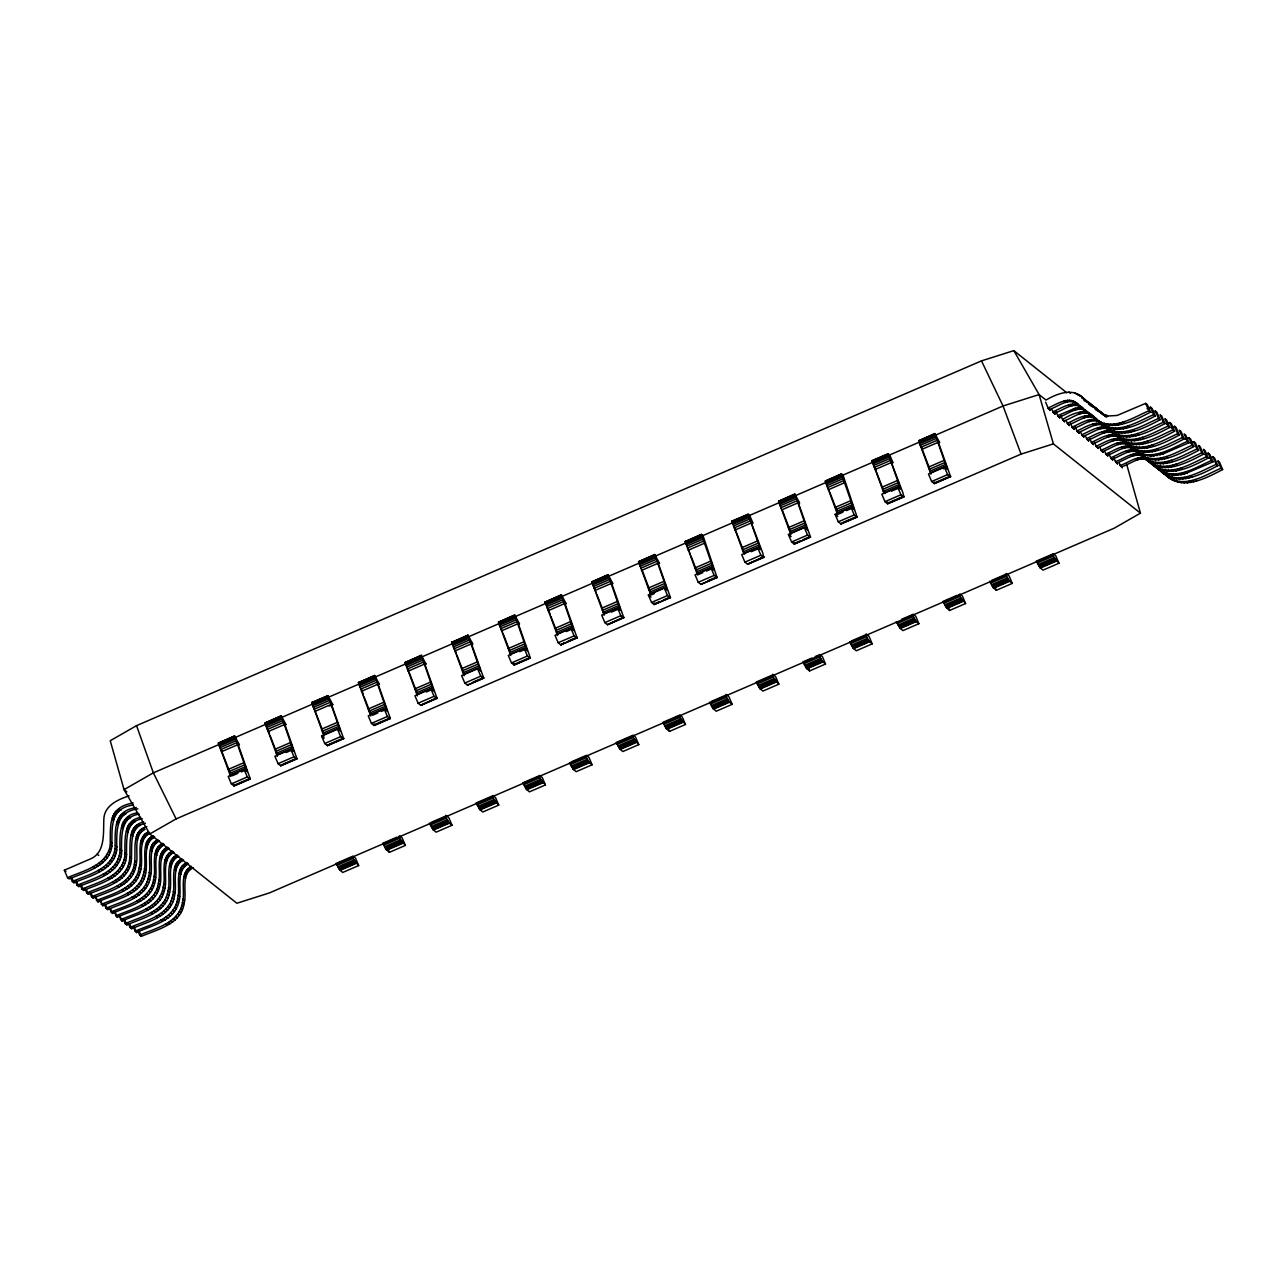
<?xml version="1.0" encoding="UTF-8"?>
<svg xmlns="http://www.w3.org/2000/svg" width="1287" height="1287" viewBox="0 0 1287 1287"><rect width="100%" height="100%" fill="white"/><g stroke="black" fill="none" stroke-linecap="round" stroke-linejoin="round"><path stroke-width="1.5" d="M361.84 689.8L363.449 695.205M595.27 589.028L595.27 589.848M875.385 468.098L875.98 470.785M129.086 795.897C118.147 799.324 104.215 805.678 103.861 819.079C103.121 832.351 105.807 852.637 90.219 859.024L64.35 870.189L67.519 877.654C83.156 870.832 107.336 865.54 110.296 844.964C110.344 823.374 108.462 807.303 133.172 802.959M67.519 877.654L69.144 878.957C84.797 872.136 108.961 866.843 111.937 846.267C112.066 827.203 109.829 808.381 133.092 805.002M70.431 876.994L72.329 881.482C87.966 874.661 112.146 869.368 115.106 848.793C115.251 829.729 112.999 810.907 136.261 807.544M72.329 881.482L73.954 882.785C89.607 875.964 113.771 870.672 116.747 850.096C116.876 831.032 114.64 812.21 137.902 808.831M75.241 880.823L77.14 885.311C92.777 878.49 116.956 873.197 119.916 852.621C120.093 837.901 117.471 815.331 137.612 812.853M77.14 885.311L78.764 886.598C94.418 879.793 118.581 874.5 121.557 853.924C121.734 839.204 119.112 816.634 139.253 814.156M80.051 884.652L81.95 889.14C97.587 882.319 121.766 877.026 124.726 856.45C125.643 842.728 121.638 820.35 140.701 817.438M81.95 889.14L83.575 890.427C99.228 883.622 123.391 878.329 126.367 857.753C127.268 844.031 123.279 821.653 142.342 818.725M84.862 888.48L86.76 892.969C102.397 886.148 126.576 880.855 129.537 860.279C131.177 847.489 125.917 825.514 143.774 822.007M86.76 892.969L88.401 894.256C104.038 887.451 128.201 882.158 131.177 861.582C132.802 848.793 127.558 826.817 145.415 823.31M89.672 892.309L91.57 896.782C107.207 889.977 131.387 884.684 134.347 864.108C136.679 852.123 130.357 830.839 146.863 826.576M91.57 896.782L93.211 898.085C108.848 891.28 133.011 885.987 135.988 865.411C139.221 854.23 131.966 835.971 145.045 829.375L143.404 828.072M96.38 900.61C112.017 893.805 136.197 888.513 139.157 867.937C142.39 856.756 135.151 838.497 148.214 831.901L149.855 833.204C135.972 840.717 144.594 859.893 140.09 872.329C135.183 891.054 112.757 894.787 98.021 901.914L94.482 896.138M101.19 904.439C116.827 897.634 141.007 892.341 143.967 871.766C147.201 860.585 139.961 842.325 153.024 835.73L154.665 837.033C140.782 844.545 149.405 863.722 144.9 876.157C139.993 894.883 117.567 898.616 102.831 905.742L99.292 899.967M104.102 903.796L106.001 908.268C121.638 901.463 145.817 896.17 148.777 875.594C152.011 864.414 144.771 846.154 157.834 839.558M106.001 908.268L107.641 909.571C123.279 902.766 147.442 897.473 150.418 876.897C153.652 865.717 146.396 847.457 159.475 840.861M110.811 912.097C126.448 905.292 150.627 899.999 153.587 879.423C156.821 868.242 149.582 849.983 162.645 843.387L164.286 844.69C150.402 852.203 159.025 871.379 154.52 883.815C149.614 902.541 127.188 906.273 112.452 913.4L108.912 907.625M115.621 915.926C131.258 909.121 155.437 903.828 158.398 883.252C161.631 872.071 154.392 853.812 167.455 847.216L169.096 848.519C155.212 856.032 163.835 875.208 159.331 887.644C154.424 906.37 131.998 910.102 117.262 917.229L113.723 911.453M120.431 919.755C136.084 912.95 160.248 907.657 163.208 887.081C166.441 875.9 159.202 857.641 172.265 851.045L173.906 852.348C160.022 859.861 168.645 879.037 164.141 891.457C159.234 910.199 136.808 913.931 122.072 921.058L118.533 915.282M123.343 919.111L125.241 923.583C140.894 916.778 165.058 911.486 168.018 890.91C171.251 879.729 164.012 861.47 177.075 854.874M125.241 923.583L126.882 924.886C142.519 918.081 166.683 912.789 169.659 892.213C172.892 881.032 165.653 862.773 178.716 856.177M128.153 922.94L130.051 927.412C145.704 920.607 169.868 915.314 172.828 894.738C176.062 883.558 168.822 865.298 181.885 858.702M130.051 927.412L131.692 928.715C147.329 921.91 171.493 916.617 174.469 896.042C177.703 884.861 170.463 866.601 183.526 860.006M134.862 931.241C150.515 924.436 174.678 919.143 177.638 898.567C180.872 887.386 173.632 869.127 186.695 862.531L188.336 863.834C174.453 871.347 183.076 890.524 178.571 902.943C173.665 921.685 151.239 925.401 136.502 932.544L132.963 926.769M137.773 930.598L139.672 935.07C155.325 928.265 179.488 922.972 182.448 902.396C185.682 891.215 178.443 872.956 191.506 866.36M139.672 935.07L141.313 936.373C156.95 929.568 181.113 924.275 184.089 903.699C187.323 892.518 180.083 874.259 193.147 867.663M230.663 776.479L218.388 743.114L234.556 735.923L239.414 744.883L237.725 743.387L250.273 778.892L234.009 785.939L231.37 783.847L228.201 776.383L244.144 769.497L246.975 771.637L234.556 735.923M277.349 756.322L265.074 722.956L281.242 715.781L286.1 724.726L284.411 723.23L296.959 758.735L280.695 765.781L278.056 763.69L274.887 756.225L290.83 749.34L293.661 751.479L281.242 715.781M324.034 736.164L311.792 702.477L327.928 695.623L332.786 704.568L329.247 706.096M327.654 744.9L327.622 745.704L324.742 743.532L321.573 736.067L337.516 729.182L340.395 730.984L327.928 695.623M370.72 716.022L358.446 682.641L374.614 675.466L379.472 684.411L377.654 682.914L390.331 718.419L374.067 725.482L371.428 723.374L368.259 715.91L384.202 709.024L387.033 711.164L374.614 675.466M417.422 695.865L405.132 662.483L421.299 655.308L426.158 664.253L424.34 662.757L437.017 698.262L420.752 705.324L418.114 703.217L414.945 695.752L430.904 688.867L433.719 691.006L421.299 655.308M464.108 675.707L451.817 642.326L467.985 635.151L472.844 644.095L471.026 642.599L483.703 678.104L467.438 685.167L464.8 683.059L461.631 675.611L477.59 668.725L480.405 670.849L467.985 635.151M510.794 655.55L498.503 622.168L514.671 614.993L519.53 623.938L517.841 622.458L530.389 657.947L514.124 665.009L511.486 662.902L508.317 655.453L524.276 648.568L527.091 650.691L514.671 614.993M557.48 635.392L545.189 602.026L561.357 594.835L566.216 603.78L564.526 602.3L577.075 637.805L560.81 644.851L558.172 642.744L555.003 635.295L570.961 628.41L573.777 630.533L561.357 594.835M604.166 615.234L591.875 581.869L608.043 574.678L612.902 583.638L611.212 582.142L623.761 617.647L607.496 624.694L604.858 622.602L601.689 615.138L617.647 608.252L620.463 610.392L608.043 574.678M654.391 593.548L650.852 595.077L638.561 561.711L654.729 554.536L659.587 563.481L657.77 561.985L670.447 597.49L654.182 604.536L651.544 602.445L648.375 594.98L664.333 588.095L667.165 590.234L654.729 554.536M702.847 572.635L697.538 574.935L685.247 541.554L701.415 534.378L703.024 535.649L717.052 577.573L700.868 584.378L698.23 582.287L695.06 574.822L711.019 567.937L713.851 570.077L701.415 534.378M759.732 546.541L743.789 553.426L731.965 521.074L748.101 514.221L749.71 515.492L752.959 523.165L751.141 521.669L751.865 524.372L762.789 553.072L763.738 557.416L747.554 564.237L744.916 562.129L741.746 554.665L757.705 547.779L760.569 549.597L748.101 514.221M790.91 534.62L778.619 501.238L794.787 494.063L799.645 503.008L797.827 501.512L810.52 537.017L794.24 544.079L791.602 541.972L788.432 534.507L804.391 527.638L807.222 529.761L794.787 494.063M842.905 512.162L837.596 514.462L825.305 481.081L841.473 473.906L843.082 475.176L857.11 517.117L840.926 523.922L838.287 521.814L835.118 514.366L851.077 507.48L853.908 509.604L841.473 473.906M899.79 486.084L883.847 492.969L872.023 460.601L888.159 453.748L889.767 455.035L893.017 462.693L891.199 461.213L891.923 463.899L902.863 492.615L903.796 496.959L887.612 503.764L884.973 501.657L881.804 494.208L897.763 487.323L900.627 489.124L888.159 453.748M930.968 474.147L918.677 440.781L934.845 433.59L939.703 442.535L937.885 441.055L950.578 476.56L934.298 483.606L931.659 481.499L928.49 474.05L944.449 467.165L947.28 469.305L934.845 433.59M234.089 784.33L234.009 785.939M280.968 765.041L280.695 765.781M327.381 745.623L343.645 738.577L330.968 703.072L332.786 704.568M374.147 723.857L374.067 725.482M436.969 697.699L420.752 705.324M467.712 684.427L467.438 685.167M514.205 663.384L514.124 665.009M564.623 642.583L560.81 644.851M623.712 617.068L607.496 624.694M654.263 602.927L654.182 604.536M701.142 583.654L700.868 584.378M763.77 556.611L747.554 564.237M794.32 542.454L794.24 544.079M841.199 523.182L840.926 523.922M887.692 502.139L887.612 503.764M934.378 481.998L934.298 483.606M1066.666 392.696L1013.818 350.627L981.482 360.875L136.535 725.659L110.232 740.717L124.051 789.623L149.807 833.96L236.872 903.249L269.208 893.001L1114.156 528.217L1140.443 513.159L1126.64 464.253M149.807 833.96L176.11 818.902L1021.058 454.118L1053.393 443.87L1140.443 513.159M218.388 743.114L234.331 736.228M265.074 722.956L281.016 716.071M311.76 702.799L327.702 695.913M358.446 682.641L374.388 675.755M405.132 662.483L421.074 655.598M451.817 642.326L467.76 635.44M498.503 622.168L514.446 615.299M545.189 602.026L561.132 595.141M591.875 581.869L607.818 574.983M638.561 561.711L654.504 554.826M685.247 541.554L701.19 534.668M731.933 521.396L747.876 514.51M778.619 501.238L794.562 494.353M825.305 481.081L841.248 474.195M871.991 460.923L887.933 454.054M918.677 440.781L934.619 433.896M218.517 743.789L234.459 736.904M265.202 723.632L281.145 716.746M311.888 703.474L327.831 696.589M358.574 683.317L374.517 676.447M405.26 663.175L421.203 656.29M451.946 643.017L467.889 636.132M498.632 622.86L514.575 615.974M545.318 602.702L561.261 595.817M592.004 582.544L607.947 575.659M638.69 562.387L654.633 555.501M685.376 542.229L701.318 535.344M732.062 522.072L748.004 515.202M778.748 501.93L794.69 495.045M825.434 481.772L841.376 474.887M872.119 461.615L888.062 454.729M918.805 441.457L934.748 434.572M236.068 737.129L264.993 724.645M282.754 716.972L313.497 703.699L311.792 702.477M329.44 696.814L360.183 683.542L358.478 682.319M376.126 676.656L406.869 663.384M422.812 656.515L451.737 644.015M469.498 636.357L500.241 623.085L498.536 621.846M516.184 616.2L546.927 602.927L545.221 601.689M562.869 596.042L591.795 583.542M609.555 575.884L638.481 563.4M656.241 555.727L686.985 542.454L685.279 541.232M702.927 535.569L733.67 522.297L731.965 521.074M749.613 515.411L778.538 502.927M796.299 495.27L827.042 481.998M842.985 475.112L873.728 461.84L872.023 460.601M889.671 454.954L920.414 441.682M936.357 434.797L1003.04 406L1039.092 394.578L1045.977 400.064C1056.868 393.693 1072.972 387.242 1083.397 398.198L1081.756 396.895L1105.806 416.039M218.79 744.819L234.733 737.934M265.476 724.661L281.419 717.776M312.162 704.504L328.105 697.618M358.848 684.346L374.79 677.461M405.534 664.189L421.476 657.303M452.22 644.031L468.162 637.145M498.906 623.873L514.848 616.988M545.591 603.716L561.534 596.846M592.277 583.574L608.22 576.689M638.963 563.416L654.906 556.531M685.649 543.259L701.592 536.373M732.335 523.101L748.278 516.216M779.021 502.944L794.964 496.058M825.707 482.786L841.65 475.9M872.393 462.628L888.336 455.743M919.079 442.471L935.022 435.601M219.208 746.154L235.167 739.269M265.894 725.997L281.853 719.111M312.58 705.839L328.539 698.954M359.266 685.681L375.225 678.812M405.952 665.54L421.911 658.654M452.638 645.382L468.597 638.497M499.324 625.225L515.283 618.339M546.01 605.067L561.969 598.182M592.696 584.909L608.654 578.024M639.382 564.752L655.34 557.866M686.084 544.594L702.026 537.709M732.77 524.436L748.712 517.567M779.455 504.295L795.398 497.409M826.141 484.137L842.084 477.252M872.827 463.98L888.77 457.094M919.513 443.822L935.456 436.937M219.787 747.795L235.73 740.91M266.473 727.638L282.416 720.752M313.159 707.48L329.102 700.595M359.845 687.322L375.788 680.437M406.531 667.165L422.474 660.279M453.217 647.023L469.16 640.138M499.903 626.866L515.846 619.98M546.589 606.708L562.532 599.822M593.275 586.55L609.218 579.665M639.961 566.393L655.903 559.507M686.647 546.235L702.589 539.35M733.333 526.077L749.275 519.192M780.019 505.92L795.961 499.05M826.704 485.778L842.647 478.893M873.39 465.621L889.333 458.735M920.076 445.463L936.019 438.577M220.479 749.694L236.422 742.808M267.165 729.536L283.108 722.65M313.851 709.378L329.794 702.493M360.537 689.221L376.48 682.351M407.223 669.079L423.166 662.194M453.909 648.921L469.852 642.036M500.595 628.764L516.537 621.878M547.281 608.606L563.223 601.721M593.967 588.449L609.909 581.563M640.653 568.291L656.595 561.405M687.338 548.133L703.281 541.248M734.024 527.976L749.967 521.106M780.71 507.834L796.653 500.949M827.396 487.676L843.339 480.791M874.082 467.519L890.025 460.633M920.768 447.361L936.711 440.476M221.3 751.817L237.242 744.932M267.986 731.659L283.928 724.79M314.671 711.518L330.614 704.632M361.357 691.36L377.3 684.475M408.043 671.203L423.986 664.317M454.729 651.045L470.672 644.16M501.415 630.887L517.358 624.002M548.101 610.73L564.044 603.844M594.787 590.572L610.73 583.687M641.473 570.431L657.416 563.545M688.159 550.273L704.102 543.387M734.845 530.115L750.788 523.23M781.531 509.958L797.473 503.072M828.217 489.8L844.159 482.915M874.903 469.642L890.845 462.757M921.589 449.485L937.531 442.599M1048.229 407.915L1050.16 410.247L1048.229 407.915C1056.933 404.247 1069.497 395.109 1078.104 404.391L1074.902 401.962M1049.87 409.218C1058.139 406.805 1067.55 397.892 1076.543 403.265M1053.039 411.743L1054.97 414.06L1053.039 411.743C1061.743 408.076 1074.307 398.938 1082.914 408.22L1079.713 405.791M228.169 769.465L244.112 762.596M274.855 749.324L290.798 742.438M321.541 729.166L337.484 722.28M368.227 709.008L384.169 702.123M414.913 688.851L430.855 681.965M461.599 668.693L477.541 661.808M508.285 648.535L524.227 641.65M554.97 628.378L570.913 621.492M601.656 608.22L617.599 601.351M648.342 588.079L664.285 581.193M695.028 567.921L710.971 561.035M741.714 547.763L757.657 540.878M788.4 527.606L804.343 520.72M835.086 507.448L851.029 500.563M881.772 487.29L897.715 480.405M928.458 467.133L944.401 460.247M1054.68 413.047C1062.949 410.633 1072.361 401.705 1081.353 407.094L1104.632 426.512M228.973 771.605L244.916 764.719M275.659 751.447L291.602 744.562M322.345 731.289L338.288 724.404M369.031 711.132L384.974 704.246M415.717 690.974L431.66 684.089M462.403 670.817L478.362 663.931M509.089 650.659L525.048 643.79M555.775 630.517L571.734 623.632M602.461 610.36L618.42 603.474M649.147 590.202L665.106 583.317M695.833 570.044L711.791 563.159M742.519 549.887L758.477 543.001M789.204 529.729L805.163 522.844M835.89 509.572L851.849 502.686M882.576 489.43L898.535 482.545M929.262 469.272L945.221 462.387M1057.85 415.572L1059.78 417.889L1057.85 415.572L1075.224 408.236L1080.967 408.172L1087.724 412.049L1109.442 430.341M229.681 773.503L245.624 766.618M276.367 753.345L292.31 746.46M323.053 733.188L338.996 726.302M369.739 713.03L385.682 706.145M416.425 692.873L432.368 686.003M463.111 672.731L479.054 665.846M509.797 652.573L525.74 645.688M556.483 632.416L572.425 625.53M603.169 612.258L619.111 605.373M649.855 592.1L665.797 585.215M696.54 571.943L712.483 565.057M743.226 551.785L759.169 544.9M789.912 531.628L805.855 524.758M836.598 511.486L852.541 504.601M883.284 491.328L899.227 484.443M929.97 471.171L945.913 464.285M1059.491 416.875C1067.76 414.462 1077.171 405.534 1086.164 410.923M230.244 775.144L246.187 768.259M276.93 754.986L292.873 748.101M323.616 734.829L339.559 727.943M370.302 714.671L386.245 707.786M416.988 694.513L432.931 687.628M463.674 674.356L479.617 667.47M510.36 654.214L526.303 647.329M557.046 634.057L572.988 627.171M603.732 613.899L619.674 607.014M650.418 593.741L666.36 586.856M697.104 573.584L713.046 566.698M790.475 533.268L806.418 526.383M837.161 513.111L853.104 506.241M930.533 472.812L946.476 465.926M232.448 775.723L237.757 773.423M241.296 771.894L246.621 769.594M286.213 752.509L293.307 749.436M372.506 715.25L377.815 712.95M381.354 711.421L386.679 709.137M426.27 692.036L433.365 688.979M519.642 651.721L526.737 648.664M566.328 631.563L573.423 628.506M611.245 612.178L620.109 608.349M706.386 571.106L713.481 568.05M751.302 551.705L760.167 547.892M846.444 510.633L853.538 507.577M891.36 491.248L900.224 487.419M943.371 468.79L946.91 467.261M1062.66 419.401L1064.59 421.718L1062.66 419.401C1072.312 413.529 1086.871 406.708 1095.35 418.291M1064.301 420.704C1072.57 418.291 1081.981 409.363 1090.974 414.752L1089.333 413.449M231.37 783.847L247.313 776.962L250.193 779.134M278.056 763.69L293.999 756.804L296.879 758.976M324.742 743.532L340.685 736.647L343.565 738.818M371.428 723.374L387.371 716.489L390.251 718.661M418.114 703.217L434.057 696.331L436.937 698.519M464.8 683.059L480.743 676.174L483.622 678.362M511.486 662.902L527.429 656.016L530.308 658.204M558.172 642.744L574.115 635.875L576.994 638.046M604.858 622.602L620.801 615.717L623.68 617.889M651.544 602.445L667.486 595.559L670.366 597.731M698.23 582.287L714.172 575.402L717.052 577.573M744.916 562.129L760.858 555.244L763.738 557.416M791.602 541.972L807.544 535.086L810.424 537.274M838.287 521.814L854.23 514.929L857.11 517.117M884.973 501.657L900.916 494.771L903.796 496.959M931.659 481.499L947.602 474.63L950.482 476.801M1067.47 423.23L1069.4 425.547L1067.47 423.23C1076.173 419.562 1088.738 410.408 1097.344 419.707M234.282 785.199L250.225 778.313M282.738 764.285L295.141 758.928M329.424 744.127L343.597 738.014M374.34 724.742L390.283 717.856M473.037 682.126L483.655 677.541M514.398 664.269L528.571 658.156M568.178 641.055L577.026 637.226M654.456 603.812L659.781 601.512M663.32 599.983L668.629 597.683M708.236 580.582L715.315 577.525M794.513 543.339L799.838 541.039M803.378 539.51L808.686 537.226M842.969 522.409L855.372 517.068M887.885 503.024L903.828 496.138M934.571 482.866L950.514 475.981M1069.111 424.533C1077.38 422.12 1086.791 413.191 1095.784 418.581L1094.143 417.278M234.331 785.778L250.273 778.892M281.016 765.62L296.959 758.735M327.702 745.463L343.645 738.577M374.388 725.305L390.331 718.419M421.074 705.147L437.017 698.262M467.76 684.99L483.703 678.104M514.446 664.832L530.389 657.947M561.132 644.674L577.075 637.805M607.818 624.533L623.761 617.647M654.504 604.375L670.447 597.49M701.19 584.218L717.132 577.332M747.876 564.06L763.818 557.174M794.562 543.902L810.52 537.017M841.248 523.745L857.206 516.859M887.933 503.587L903.892 496.702M934.619 483.445L950.578 476.56M1072.28 427.059L1074.211 429.375L1072.28 427.059C1080.983 423.391 1093.548 414.237 1102.155 423.536L1100.514 422.233M1073.921 428.362C1082.19 425.949 1091.601 417.02 1100.594 422.409M1077.09 430.888L1079.021 433.204L1077.09 430.888C1085.794 427.22 1098.358 418.066 1106.965 427.364M1078.731 432.191C1087 429.778 1096.411 420.849 1105.404 426.238M1076.463 403.088L1095.012 418.854L1093.387 417.551C1109.748 433.992 1134.169 420.64 1150.498 412.113L1147.328 404.649L1145.687 403.346L1117.164 415.46L1108.783 415.958L1103.409 414.366M1081.9 434.716L1083.831 437.033L1081.9 434.716C1090.604 431.048 1103.168 421.895 1111.775 431.193M1083.541 436.02C1091.81 433.606 1101.222 424.678 1110.214 430.067M1147.055 408.671L1150.498 407.175L1152.138 408.478L1155.308 415.942C1138.979 424.469 1114.558 437.821 1098.197 421.38L1099.822 422.683M1097.521 420.769L1095.897 419.465C1112.805 431.531 1133.236 417.438 1148.857 410.81L1150.498 412.113M1086.711 438.545L1088.641 440.862L1086.711 438.545C1095.414 434.877 1107.978 425.724 1116.585 435.022M1088.352 439.832C1096.621 437.435 1106.032 428.507 1115.025 433.896L1113.384 432.593M1151.865 412.483L1155.308 411.003L1156.949 412.307L1160.118 419.755C1143.789 428.298 1119.368 441.65 1103.007 425.209M1102.332 424.597L1100.707 423.294C1117.615 435.36 1138.046 421.267 1153.667 414.639L1155.308 415.942M1091.521 442.374C1100.176 438.561 1112.837 429.665 1121.395 438.851C1112.628 431.402 1101.543 440.83 1093.162 443.661L1091.521 442.374L1093.451 444.691L1093.162 443.661M1107.142 428.426L1105.517 427.123C1122.425 439.189 1142.856 425.096 1158.477 418.468L1160.118 419.755M1096.331 446.203C1104.986 442.39 1117.647 433.494 1126.205 442.68C1117.438 435.231 1106.353 444.658 1097.972 447.49L1096.331 446.203L1098.261 448.519L1097.972 447.49M1111.952 432.255L1110.327 430.952C1127.235 443.018 1147.666 428.925 1163.287 422.297L1164.928 423.584C1148.599 432.126 1124.178 445.479 1107.817 429.038M1101.141 450.016L1103.072 452.348L1101.141 450.016C1109.41 447.619 1118.837 438.69 1127.814 444.079M1102.782 451.319C1111.051 448.922 1120.462 439.993 1129.455 445.382M1166.295 423.97L1169.738 422.49L1171.379 423.793L1174.548 431.242C1158.252 439.864 1133.783 453.072 1117.438 436.695L1121.572 439.913M1116.762 436.084L1115.137 434.781C1132.045 446.846 1152.476 432.754 1168.097 426.126L1169.738 427.413C1153.409 435.955 1128.989 449.308 1112.628 432.866L1114.252 434.169L1095.704 418.404M1105.951 453.844C1114.269 451.061 1125.658 441.409 1134.265 449.211C1125.272 443.822 1115.861 452.751 1107.592 455.148L1105.951 453.844L1107.882 456.177L1107.592 455.148M1171.106 427.799L1174.548 426.319L1176.189 427.622L1179.359 435.07C1163.03 443.613 1138.609 456.965 1122.248 440.524L1123.873 441.827L1110.971 430.888M1119.947 438.61C1136.855 450.675 1157.286 436.583 1172.907 429.938L1174.548 431.242M1110.761 457.673L1112.692 460.006L1110.761 457.673C1119.143 454.842 1130.227 445.415 1138.995 452.863M1112.402 458.976C1120.671 456.579 1130.083 447.651 1139.075 453.04M1126.382 443.725L1124.758 442.438C1141.666 454.504 1162.097 440.411 1177.718 433.767L1179.359 435.07M1115.572 461.502L1117.502 463.835L1115.572 461.502C1123.841 459.105 1133.268 450.177 1142.245 455.566M1117.213 462.805C1125.594 459.974 1136.678 450.547 1145.446 457.995L1143.805 456.692M1129.568 446.267C1146.476 458.333 1166.907 444.24 1182.528 437.596L1184.169 438.899C1167.872 447.506 1143.403 460.73 1127.058 444.353L1131.193 447.554M1120.382 465.331L1122.312 467.664L1120.382 465.331C1128.651 462.934 1138.078 454.005 1147.055 459.395M1122.023 466.634C1130.292 464.237 1139.703 455.308 1148.696 460.698M1185.536 439.285L1188.979 437.805L1190.62 439.108L1193.789 446.557C1177.492 455.164 1153.023 468.388 1136.678 452.01L1140.813 455.212M1136.003 451.383L1134.378 450.096C1151.286 462.162 1171.717 448.069 1187.338 441.425L1188.979 442.728L1163.11 453.909L1150.787 456.225L1138.705 453.008L1118.596 437.13M1190.346 443.114L1193.789 441.634L1195.43 442.937L1198.599 450.386C1182.27 458.928 1157.85 472.281 1141.489 455.839L1143.113 457.142L1130.211 446.203M1139.188 453.909C1156.096 465.991 1176.527 451.898 1192.148 445.254L1193.789 446.557M1145.623 459.041L1143.998 457.738C1160.906 469.819 1181.337 455.727 1196.958 449.083L1198.599 450.386M1150.433 462.87L1148.808 461.566C1165.716 473.648 1186.147 459.556 1201.768 452.911L1203.409 454.214C1187.081 462.757 1162.66 476.093 1146.299 459.668L1147.924 460.971L1130.79 446.412M1204.777 454.601L1208.236 453.121L1209.86 454.424L1213.03 461.872L1184.201 474.131L1174.838 475.353L1168.612 474.436L1160.054 470.527L1137.016 451.447M1155.243 466.698L1153.619 465.395C1170.526 477.477 1190.958 463.384 1206.579 456.74L1208.22 458.043C1191.891 466.586 1167.47 479.922 1151.109 463.497L1152.734 464.8M1209.587 458.429L1213.046 456.949L1214.671 458.236L1217.84 465.701C1201.511 474.243 1177.09 487.58 1160.729 471.155L1162.354 472.458L1143.451 456.579M1160.054 470.527L1158.429 469.224C1175.337 481.306 1195.768 467.213 1211.389 460.569L1213.03 461.872M1164.864 474.356L1163.239 473.053C1180.147 485.135 1200.578 471.042 1216.199 464.398L1217.84 465.701M1169.674 478.185L1168.049 476.882C1184.957 488.963 1205.388 474.871 1221.009 468.227L1222.65 469.53C1206.321 478.072 1181.9 491.409 1165.539 474.983L1167.164 476.287L1150.031 461.727M396.911 837.177L382.738 843.291L386.422 849.822L389.414 852.316L405.357 845.43L402.188 837.966L399.565 835.874M431.193 822.377L445.366 816.248L449.05 822.779L452.043 825.273L436.1 832.158L433.108 829.665L429.424 823.133M571.251 761.904L585.424 755.791L589.108 762.306L592.1 764.8L576.158 771.685L573.165 769.192L569.481 762.676M711.309 701.447L725.482 695.318L729.166 701.849L732.158 704.343L716.215 711.212L713.223 708.719L709.539 702.203M811.775 658.075L802.911 661.888L806.595 668.42L809.587 670.913L825.53 664.028L822.361 656.563L819.739 654.472M815.314 656.531L818.854 655.003L822.538 661.534L825.53 664.028M851.367 640.974L865.54 634.861L869.224 641.376L872.216 643.87L856.273 650.755L853.281 648.262L849.597 641.73M901.608 619.288L912.226 614.703L915.91 621.219L918.902 623.712L902.959 630.598L899.967 628.104L896.283 621.589M957.142 595.302L942.969 601.431L946.653 607.947L949.645 610.44L965.588 603.555L962.419 596.09L959.796 593.999M991.424 580.501L1005.597 574.388L1009.281 580.904L1012.274 583.397L996.331 590.283L993.339 587.789L989.655 581.274M337.001 865.314L352.944 858.429L358.671 865.572L342.728 872.457L339.736 869.964L336.052 863.448L351.995 856.563L352.944 858.429M383.687 845.157L399.63 838.271L405.357 845.43M430.373 824.999L446.316 818.114M477.059 804.842L493.001 797.956L498.729 805.115L482.786 812L479.794 809.507L476.11 802.975L492.052 796.106L493.001 797.956M523.745 784.684L539.703 777.798L545.415 784.957L529.472 791.843L526.48 789.349L522.795 782.834L538.738 775.948L539.703 777.798M570.431 764.526L586.389 757.641M617.116 744.369L633.075 737.499L638.786 744.642L622.844 751.528L619.851 749.034L616.167 742.519L632.11 735.633L633.075 737.499M663.802 724.227L679.761 717.342L685.472 724.484L669.53 731.37L666.537 728.876L662.853 722.361L678.796 715.475L679.761 717.342M710.488 704.069L726.447 697.184M757.174 683.912L773.133 677.026L778.844 684.185L762.901 691.071L759.909 688.577L756.225 682.046L772.168 675.16L773.133 677.026M803.86 663.754L819.819 656.869M850.546 643.597L866.505 636.711M897.232 623.439L913.191 616.553M943.918 603.281L959.877 596.396L965.588 603.555M990.604 583.124L1006.563 576.254M1037.306 562.982L1053.249 556.097L1058.96 563.239L1043.017 570.125L1040.025 567.631L1036.341 561.116L1052.283 554.23L1053.249 556.097M337.854 866.907L353.796 860.022M384.54 846.749L400.498 839.864M431.225 826.592L447.184 819.706M477.911 806.45L493.87 799.565M524.597 786.293L540.556 779.407M571.283 766.135L587.242 759.25M617.969 745.977L633.928 739.092M664.655 725.82L680.614 718.934M711.341 705.662L727.3 698.777M758.027 685.504L773.986 678.619M804.713 665.347L820.672 658.477M851.399 645.205L867.358 638.32M898.085 625.048L914.043 618.162M944.787 604.89L960.729 598.005M991.473 584.732L1007.415 577.847M1038.159 564.575L1054.101 557.689M338.61 868.226L354.552 861.341M385.296 848.069L401.238 841.183M431.982 827.911L447.924 821.042M478.667 807.769L494.61 800.884M525.353 787.612L541.296 780.726M572.039 767.454L587.982 760.569M618.725 747.297L634.668 740.411M665.411 727.139L681.354 720.253M712.097 706.981L728.04 700.096M758.783 686.824L774.726 679.938M805.469 666.682L821.412 659.797M852.155 646.524L868.098 639.639M898.841 626.367L914.784 619.481M945.527 606.209L961.469 599.324M992.213 586.052L1008.155 579.166M1038.899 565.894L1054.841 559.008M339.221 869.256L355.18 862.37M385.907 849.098L401.866 842.213M432.593 828.941L448.552 822.055M479.295 808.783L495.238 801.898M525.981 788.625L541.924 781.756M572.667 768.484L588.609 761.598M619.353 748.326L635.295 741.441M666.039 728.169L681.981 721.283M712.725 708.011L728.667 701.125M759.41 687.853L775.353 680.968M806.096 667.696L822.039 660.81M852.782 647.538L868.725 640.653M899.468 627.38L915.411 620.511M946.154 607.239L962.097 600.353M992.84 587.081L1008.783 580.196M1039.526 566.923L1055.469 560.038M339.736 869.964L355.679 863.094M386.422 849.822L402.364 842.937M433.108 829.665L449.05 822.779M479.794 809.507L495.736 802.621M526.48 789.349L542.422 782.464M573.165 769.192L589.108 762.306M619.851 749.034L635.794 742.149M666.537 728.876L682.48 721.991M713.223 708.719L729.166 701.849M759.909 688.577L775.852 681.692M806.595 668.42L822.538 661.534M853.281 648.262L869.224 641.376M899.967 628.104L915.91 621.219M946.653 607.947L962.596 601.061M993.339 587.789L1009.281 580.904M1040.025 567.631L1055.967 560.746M340.09 870.366L356.032 863.48M386.776 850.208L402.718 843.323M433.462 830.051L449.404 823.181M480.148 809.909L496.106 803.024M526.833 789.751L542.792 782.866M573.519 769.594L589.478 762.708M620.205 749.436L636.164 742.551M666.891 729.279L682.85 722.393M713.577 709.121L729.536 702.235M760.263 688.963L776.222 682.078M806.949 668.806L822.908 661.936M853.635 648.664L869.594 641.779M900.321 628.506L916.28 621.621M947.007 608.349L962.966 601.463M993.693 588.191L1009.651 581.306M1040.395 568.034L1056.337 561.148M922.071 447.94L922.071 448.761M735.327 528.555L735.569 530.196M408.526 669.642L408.526 670.479M221.782 750.273L222.024 751.914M591.907 581.531L593.613 582.77M451.85 642.004L453.555 643.243M218.42 742.776L220.125 744.015L153.362 772.843L124.051 789.623L126.802 791.811M1079.503 395.222L1081.144 396.525L1074.404 392.905M1084.024 400.563L1089.124 402.879L1106.064 416.811M1088.834 404.391L1093.934 406.708L1106.289 416.908M1090.475 405.678L1095.575 408.011L1093.934 406.708M1095.285 409.507L1102.637 413.513L1096.283 409.202L1097.908 410.505M1084.314 399.05L1081.852 397.715L1103.715 415.283M1088.287 402.847L1090.765 404.182L1089.124 402.879M1122.988 421.975L1124.629 423.278M1127.798 425.804L1129.439 427.107M1132.608 429.633L1134.249 430.936M1137.418 433.462L1139.059 434.765M1142.229 437.29L1143.87 438.594M1147.039 441.119L1148.68 442.422M1151.849 444.948L1153.49 446.251M1156.659 448.777L1158.3 450.08M1161.469 452.606L1163.11 453.909M1166.279 456.435L1167.92 457.738M1171.09 460.263L1172.73 461.566M1175.9 464.092L1177.541 465.395M1180.71 467.921L1182.351 469.224M1185.52 471.75L1187.161 473.053M1190.33 475.579L1191.971 476.866M1195.14 479.407L1196.781 480.695M1120.028 423.069L1121.653 424.372M1124.838 426.898L1126.463 428.201M1129.648 430.727L1131.273 432.014M1134.458 434.556L1136.083 435.843M1139.268 438.384L1140.893 439.671M1144.079 442.197L1145.703 443.5M1148.889 446.026L1150.514 447.329M1153.699 449.855L1155.324 451.158M1158.509 453.684L1160.134 454.987M1163.319 457.512L1164.944 458.815M1168.129 461.341L1169.754 462.644M1172.94 465.17L1174.581 466.473M1177.75 468.999L1179.391 470.302M1182.56 472.828L1184.201 474.131M1187.37 476.657L1189.011 477.96M1192.18 480.485L1193.821 481.788M1116.955 423.825L1118.596 425.128M1121.765 427.654L1123.406 428.957M1126.575 431.483L1128.216 432.77M1131.386 435.312L1133.027 436.599M1136.196 439.14L1137.837 440.427M1141.006 442.953L1142.647 444.256M1145.816 446.782L1147.457 448.085M1150.626 450.611L1152.267 451.914M1155.436 454.44L1157.077 455.743M1160.247 458.269L1161.888 459.572M1165.057 462.097L1166.698 463.4M1169.867 465.926L1171.508 467.229M1174.677 469.755L1176.318 471.058M1179.487 473.584L1181.128 474.887M1184.297 477.413L1185.938 478.716M1189.108 481.241L1190.748 482.545M1106.032 415.347L1107.673 416.65M1096.186 408.381L1097.827 409.684M1098.744 410.537L1100.385 411.84M1077.042 393.886L1078.667 395.189M1091.473 405.373L1093.097 406.676M1113.818 424.227L1115.459 425.53M1118.628 428.056L1120.269 429.359M1123.438 431.885L1125.079 433.188M1128.249 435.714L1129.889 437.017M1133.059 439.543L1134.7 440.846M1137.869 443.372L1139.51 444.675M1142.679 447.2L1144.32 448.503M1147.489 451.029L1149.13 452.332M1152.299 454.858L1153.94 456.161M1157.11 458.687L1158.75 459.99M1161.92 462.516L1163.561 463.819M1166.73 466.344L1168.371 467.648M1171.54 470.173L1173.181 471.476M1176.35 474.002L1177.991 475.305M1181.16 477.831L1182.801 479.134M1185.97 481.66L1187.611 482.963M1110.665 424.292L1112.306 425.595M1115.475 428.121L1117.116 429.424M1120.285 431.949L1121.926 433.252M1125.095 435.778L1126.736 437.081M1129.906 439.607L1131.546 440.91M1134.716 443.436L1136.357 444.739M1139.526 447.265L1141.167 448.568M1144.336 451.093L1145.977 452.397M1149.146 454.922L1150.787 456.225M1153.956 458.751L1155.597 460.054M1158.767 462.58L1160.407 463.867M1163.577 466.409L1165.218 467.696M1168.387 470.238L1170.028 471.525M1173.197 474.066L1174.838 475.353M1178.007 477.879L1179.648 479.182M1182.817 481.708L1184.458 483.011M1068.853 392.068L1070.494 393.372M1107.528 424.002L1109.169 425.305M1112.338 427.831L1113.979 429.134M1117.148 431.66L1118.789 432.963M1121.958 435.489L1123.599 436.792M1126.768 439.317L1128.409 440.621M1131.579 443.146L1133.22 444.449M1136.389 446.975L1138.03 448.278M1141.199 450.804L1142.84 452.107M1146.009 454.633L1147.65 455.92M1150.819 458.462L1152.46 459.749M1155.629 462.29L1157.27 463.577M1160.44 466.103L1162.081 467.406M1165.25 469.932L1166.891 471.235M1170.06 473.761L1171.701 475.064M1174.87 477.59L1176.511 478.893M1179.68 481.418L1181.321 482.722M1104.439 423.359L1106.08 424.662M1109.249 427.187L1110.89 428.491M1114.059 431.016L1115.7 432.319M1118.87 434.845L1120.51 436.148M1123.68 438.674L1125.321 439.977M1128.49 442.503L1130.131 443.806M1133.3 446.332L1134.941 447.635M1138.11 450.16L1139.751 451.464M1142.92 453.989L1144.561 455.292M1147.731 457.818L1149.371 459.121M1152.541 461.647L1154.182 462.95M1157.351 465.476L1158.992 466.779M1162.161 469.305L1163.802 470.608M1166.971 473.133L1168.612 474.436M1171.781 476.962L1173.422 478.265M1176.591 480.791L1178.232 482.094M1101.447 422.377L1103.088 423.68M1106.257 426.206L1107.898 427.509M1111.067 430.035L1112.708 431.338M1115.877 433.864L1117.518 435.167M1120.687 437.693L1122.328 438.996M1125.498 441.521L1127.139 442.825M1130.308 445.35L1131.949 446.653M1135.118 449.179L1136.759 450.482M1139.928 453.008L1141.569 454.311M1144.738 456.837L1146.379 458.14M1149.548 460.666L1151.189 461.969M1154.359 464.494L1155.999 465.797M1159.169 468.323L1160.81 469.626M1163.979 472.152L1165.62 473.455M1168.789 475.981L1170.43 477.284M1173.599 479.81L1175.24 481.113M1084.523 409.62L1087.724 412.049M1137.435 451.737L1140.636 454.166M1098.583 421.074L1100.224 422.377M1103.393 424.903L1105.034 426.206M1108.204 428.732L1109.844 430.035M1113.014 432.561L1114.655 433.864M1117.824 436.39L1119.465 437.693M1122.634 440.218L1124.275 441.521M1127.444 444.047L1129.085 445.35M1132.254 447.876L1133.895 449.179M1137.064 451.705L1138.705 453.008M1141.875 455.534L1143.516 456.837M1146.685 459.362L1148.326 460.666M1151.495 463.191L1153.136 464.494M1156.305 467.02L1157.946 468.323M1161.115 470.849L1162.756 472.152M1165.925 474.678L1167.566 475.981M1170.736 478.507L1172.377 479.81M1073.197 401.094L1074.822 402.397M1078.007 404.922L1079.632 406.225M1082.817 408.751L1084.442 410.054M1087.628 412.58L1089.252 413.883M1092.438 416.409L1094.063 417.712M1102.058 424.067L1103.683 425.37M1106.868 427.895L1108.493 429.198M1111.678 431.724L1113.303 433.027M1116.489 435.553L1118.113 436.856M1121.299 439.382L1122.924 440.685M1126.109 443.211L1127.734 444.514M1130.919 447.039L1132.544 448.343M1135.729 450.868L1137.354 452.171M1140.539 454.697L1142.164 456M1145.35 458.526L1146.974 459.829M1131.868 448.182L1133.493 449.485M1155.919 467.326L1157.544 468.629M1071.347 400.514L1072.988 401.817M1076.157 404.343L1077.798 405.646M1080.967 408.172L1082.608 409.475M1085.778 412.001L1087.418 413.304M1090.588 415.83L1092.229 417.133M1095.398 419.659L1097.039 420.962M1100.208 423.487L1101.849 424.79M1105.018 427.316L1106.659 428.619M1109.828 431.145L1111.469 432.448M1114.639 434.974L1116.279 436.261M1119.449 438.803L1121.09 440.09M1124.259 442.631L1125.9 443.918M1129.069 446.444L1130.71 447.747M1133.879 450.273L1135.52 451.576M1138.689 454.102L1140.33 455.405M1143.499 457.931L1145.14 459.234M1069.449 400.225L1071.074 401.528M1074.259 404.054L1075.884 405.357M1079.069 407.882L1080.694 409.186M1083.879 411.711L1085.504 413.014M1088.689 415.54L1090.314 416.843M1093.5 419.369L1095.124 420.672M1098.31 423.198L1099.935 424.501M1103.12 427.027L1104.745 428.33M1107.93 430.855L1109.555 432.159M1112.74 434.684L1114.365 435.987M1117.55 438.513L1119.175 439.816M1122.361 442.342L1123.985 443.645M1127.171 446.171L1128.796 447.474M1131.981 450L1133.606 451.303M1136.791 453.828L1138.416 455.131M1141.601 457.657L1143.226 458.96M1067.518 400.241L1069.159 401.544M1072.328 404.07L1073.969 405.373M1077.139 407.899L1078.779 409.202M1081.949 411.727L1083.59 413.03M1086.759 415.556L1088.4 416.859M1091.569 419.385L1093.21 420.688M1096.379 423.214L1098.02 424.517M1101.189 427.043L1102.83 428.346M1106 430.872L1107.64 432.175M1110.81 434.7L1112.451 436.003M1115.62 438.529L1117.261 439.832M1120.43 442.358L1122.071 443.661M1125.24 446.187L1126.881 447.49M1130.05 450.016L1131.691 451.319M1134.861 453.844L1136.501 455.148M1139.671 457.673L1141.312 458.976M1065.604 400.579L1067.245 401.882M1070.414 404.408L1072.055 405.711M1075.224 408.236L1076.865 409.539M1080.034 412.065L1081.675 413.368M1084.844 415.894L1086.485 417.197M1089.655 419.723L1091.296 421.026M1094.465 423.552L1096.106 424.839M1099.275 427.381L1100.916 428.668M1104.085 431.209L1105.726 432.496M1108.911 435.022L1110.536 436.325M1113.722 438.851L1115.346 440.154M1118.532 442.68L1120.157 443.983M1123.342 446.509L1124.967 447.812M1128.152 450.337L1129.777 451.64M1132.962 454.166L1134.587 455.469M1137.772 457.995L1139.397 459.298M1063.77 401.206L1065.411 402.509M1068.58 405.035L1070.221 406.322M1073.39 408.864L1075.031 410.151M1078.2 412.693L1079.841 413.98M1083.011 416.505L1084.651 417.808M1087.821 420.334L1089.462 421.637M1092.631 424.163L1094.272 425.466M1097.457 427.992L1099.082 429.295M1102.267 431.821L1103.892 433.124M1107.077 435.649L1108.702 436.953M1111.888 439.478L1113.512 440.781M1116.698 443.307L1118.323 444.61M1121.508 447.136L1123.133 448.439M1126.318 450.965L1127.943 452.268M1131.128 454.794L1132.753 456.097M1135.938 458.622L1137.563 459.926M1053.168 553.7L1055.79 555.791L1058.96 563.239M835.118 514.366L837.773 516.457M913.11 614.156L915.733 616.248L918.902 623.712M788.432 534.507L791.087 536.615M648.375 594.98L651.029 597.088M679.681 714.945L682.303 717.036L685.472 724.484M632.995 735.086L635.617 737.194L638.786 744.642M586.309 755.244L588.931 757.335L592.1 764.8M539.623 775.401L542.245 777.493L545.415 784.957M492.937 795.559L495.559 797.65L498.729 805.115M321.573 736.067L324.211 738.175M352.879 856.032L355.502 858.123L358.671 865.572M119.353 808.928L120.994 810.231M124.163 812.757L125.804 814.06M128.973 816.585L130.614 817.888M133.784 820.414L135.425 821.717M138.594 824.243L140.235 825.546M117.648 809.829L119.273 811.132M122.458 813.657L124.083 814.961M127.268 817.486L128.909 818.789M132.078 821.315L133.719 822.618M136.889 825.144L138.529 826.447M141.699 828.973L143.34 830.276M146.509 832.802L148.15 834.105M151.319 836.63L152.96 837.934M156.129 840.459L157.77 841.762M160.939 844.288L162.58 845.591M165.75 848.117L167.39 849.42M170.56 851.946L172.201 853.249M175.37 855.775L177.011 857.078M180.18 859.603L181.821 860.906M184.99 863.432L186.631 864.735M189.8 867.261L191.441 868.564M116.103 811.003L117.728 812.306M120.914 814.832L122.538 816.135M125.724 818.661L127.349 819.964M130.534 822.49L132.159 823.793M135.344 826.318L136.969 827.621M140.154 830.147L141.779 831.45M144.964 833.976L146.589 835.279M149.775 837.805L151.399 839.092M154.585 841.634L156.21 842.921M159.395 845.462L161.02 846.749M164.205 849.275L165.83 850.578M169.015 853.104L170.64 854.407M173.825 856.933L175.45 858.236M178.636 860.762L180.26 862.065M183.446 864.591L185.071 865.894M188.256 868.419L189.881 869.722M114.752 812.387L116.377 813.69M119.562 816.215L121.187 817.518M124.372 820.044L125.997 821.347M129.183 823.873L130.807 825.176M133.993 827.702L135.618 829.005M138.803 831.531L140.428 832.834M143.613 835.36L145.238 836.663M148.423 839.188L150.048 840.491M153.233 843.017L154.858 844.32M158.044 846.846L159.668 848.149M162.854 850.675L164.479 851.978M167.664 854.504L169.289 855.807M172.474 858.332L174.099 859.636M177.284 862.161L178.909 863.464M182.094 865.99L183.719 867.293M186.905 869.819L188.529 871.122M113.642 813.979L115.267 815.282M118.452 817.808L120.077 819.111M123.262 821.637L124.887 822.94M128.073 825.466L129.697 826.769M132.883 829.295L134.508 830.598M137.693 833.123L139.318 834.426M142.503 836.952L144.128 838.255M147.313 840.781L148.938 842.084M152.123 844.61L153.748 845.913M156.934 848.439L158.558 849.742M161.744 852.267L163.369 853.571M166.554 856.096L168.179 857.399M171.364 859.925L172.989 861.228M176.174 863.754L177.799 865.057M180.984 867.583L182.609 868.886M185.795 871.412L187.419 872.715M112.789 815.717L114.414 817.02M117.6 819.546L119.224 820.849M122.41 823.374L124.035 824.677M127.22 827.203L128.845 828.506M132.03 831.032L133.671 832.335M136.84 834.861L138.481 836.164M141.65 838.69L143.291 839.993M146.461 842.518L148.102 843.822M151.271 846.347L152.912 847.65M156.081 850.176L157.722 851.479M160.891 854.005L162.532 855.308M165.701 857.834L167.342 859.137M170.511 861.663L172.152 862.966M175.322 865.491L176.962 866.794M180.132 869.32L181.773 870.623M184.942 873.149L186.583 874.452M112.226 817.583L113.851 818.886M117.037 821.412L118.661 822.715M121.847 825.24L123.472 826.544M126.657 829.069L128.282 830.356M131.467 832.898L133.092 834.185M136.277 836.727L137.902 838.014M141.087 840.556L142.712 841.843M145.898 844.369L147.522 845.672M150.708 848.197L152.333 849.5M155.518 852.026L157.143 853.329M160.328 855.855L161.953 857.158M165.138 859.684L166.763 860.987M169.948 863.513L171.573 864.816M174.759 867.341L176.383 868.645M179.569 871.17L181.21 872.473M184.379 874.999L186.02 876.302M111.953 819.497L113.594 820.8M116.763 823.326L118.404 824.629M121.573 827.155L123.214 828.458M126.383 830.984L128.024 832.287M131.194 834.813L132.834 836.116M136.004 838.641L137.645 839.944M140.814 842.47L142.455 843.773M145.624 846.299L147.265 847.602M150.434 850.128L152.075 851.431M155.244 853.957L156.885 855.26M160.055 857.786L161.695 859.072M164.865 861.614L166.506 862.901M169.675 865.443L171.316 866.73M174.485 869.256L176.126 870.559M179.295 873.085L180.936 874.388M184.105 876.914L185.746 878.217M110.65 841.827L112.291 843.13M115.46 845.656L117.101 846.959M120.27 849.484L121.911 850.787M125.08 853.313L126.721 854.616M129.89 857.142L131.531 858.445M134.701 860.971L136.342 862.274M139.511 864.8L141.152 866.103M144.321 868.628L145.962 869.932M149.131 872.457L150.772 873.744M153.941 876.286L155.582 877.573M158.768 880.115L160.392 881.402M163.578 883.928L165.203 885.231M168.388 887.757L170.013 889.06M173.198 891.585L174.823 892.888M178.008 895.414L179.633 896.717M182.818 899.243L184.443 900.546M110.296 844.964L111.937 846.267M115.106 848.793L116.747 850.096M119.916 852.621L121.557 853.924M124.726 856.45L126.367 857.753M129.537 860.279L131.177 861.582M134.347 864.108L135.988 865.411M139.157 867.937L140.798 869.24M143.967 871.766L145.608 873.069M148.777 875.594L150.418 876.897M153.587 879.423L155.228 880.726M158.398 883.252L160.038 884.555M163.208 887.081L164.849 888.384M168.018 890.91L169.659 892.213M172.828 894.738L174.469 896.042M177.638 898.567L179.279 899.87M182.448 902.396L184.089 903.699M109.588 848.053L111.229 849.356M114.398 851.881L116.039 853.184M119.208 855.71L120.849 857.013M124.019 859.539L125.659 860.842M128.829 863.368L130.47 864.671M133.639 867.197L135.28 868.5M138.449 871.026L140.09 872.329M143.259 874.854L144.9 876.157M148.069 878.683L149.71 879.986M152.88 882.512L154.52 883.815M157.69 886.341L159.331 887.644M162.5 890.17L164.141 891.457M167.31 893.998L168.951 895.285M172.12 897.827L173.761 899.114M176.93 901.656L178.571 902.943M181.74 905.469L183.381 906.772M108.558 851.045L110.183 852.348M113.369 854.874L114.993 856.177M118.179 858.702L119.804 860.006M122.989 862.531L124.614 863.834M127.799 866.36L129.424 867.663M132.609 870.189L134.234 871.492M137.419 874.018L139.044 875.321M142.23 877.847L143.854 879.15M147.04 881.675L148.665 882.962M151.85 885.504L153.475 886.791M156.66 889.333L158.285 890.62M161.47 893.146L163.095 894.449M166.28 896.975L167.905 898.278M171.091 900.803L172.715 902.107M175.901 904.632L177.526 905.935M180.711 908.461L182.336 909.764M107.191 853.892L108.832 855.195M112.001 857.721L113.642 859.024M116.811 861.55L118.452 862.853M121.621 865.379L123.262 866.682M126.432 869.208L128.073 870.511M131.242 873.036L132.883 874.34M136.052 876.865L137.693 878.168M140.862 880.694L142.503 881.997M145.672 884.523L147.313 885.826M150.482 888.352L152.123 889.655M155.293 892.181L156.934 893.484M160.103 896.009L161.744 897.312M164.913 899.838L166.554 901.141M169.723 903.667L171.364 904.97M174.533 907.496L176.174 908.799M179.343 911.325L180.984 912.628M105.518 856.595L107.159 857.898M110.328 860.424L111.969 861.727M115.138 864.253L116.779 865.556M119.948 868.082L121.589 869.385M124.759 871.91L126.399 873.213M129.569 875.739L131.21 877.042M134.379 879.568L136.02 880.871M139.189 883.397L140.83 884.7M143.999 887.226L145.64 888.513M148.809 891.054L150.45 892.341M153.62 894.883L155.26 896.17M158.43 898.696L160.071 899.999M163.24 902.525L164.881 903.828M168.05 906.354L169.691 907.657M172.86 910.182L174.501 911.486M177.67 914.011L179.311 915.314M103.555 859.089L105.196 860.392M108.365 862.917L110.006 864.221M113.176 866.746L114.816 868.049M117.986 870.575L119.627 871.878M122.796 874.404L124.437 875.691M127.606 878.233L129.247 879.52M132.416 882.062L134.057 883.349M137.226 885.874L138.867 887.177M142.037 889.703L143.677 891.006M146.847 893.532L148.488 894.835M151.657 897.361L153.298 898.664M156.467 901.19L158.108 902.493M161.277 905.018L162.918 906.321M166.087 908.847L167.728 910.15M170.898 912.676L172.538 913.979M175.708 916.505L177.349 917.808M97.104 854.15L98.745 855.453M101.335 861.341L102.976 862.644M106.145 865.17L107.786 866.473M110.955 868.998L112.596 870.302M115.766 872.827L117.407 874.13M120.576 876.656L122.217 877.959M125.386 880.485L127.027 881.788M130.196 884.314L131.837 885.617M135.006 888.143L136.647 889.446M139.816 891.971L141.457 893.275M144.627 895.8L146.268 897.103M149.437 899.629L151.078 900.932M154.247 903.458L155.888 904.761M159.057 907.287L160.698 908.59M163.867 911.116L165.508 912.419M168.677 914.944L170.318 916.247M173.488 918.773L175.129 920.076M98.89 863.352L100.515 864.655M103.7 867.181L105.325 868.468M108.51 871.009L110.135 872.296M113.32 874.838L114.945 876.125M118.131 878.651L119.755 879.954M122.941 882.48L124.566 883.783M127.751 886.309L129.376 887.612M132.561 890.137L134.186 891.441M137.371 893.966L138.996 895.269M142.181 897.795L143.806 899.098M146.991 901.624L148.616 902.927M151.802 905.453L153.426 906.756M156.612 909.282L158.237 910.585M161.422 913.11L163.047 914.413M166.232 916.939L167.857 918.242M171.042 920.768L172.667 922.071M96.219 865.057L97.86 866.36M101.029 868.886L102.67 870.189M105.84 872.715L107.481 874.018M110.65 876.544L112.291 877.847M115.46 880.372L117.101 881.675M120.27 884.201L121.911 885.504M125.08 888.03L126.721 889.333M129.89 891.859L131.531 893.162M134.701 895.688L136.342 896.991M139.511 899.516L141.152 900.82M144.321 903.345L145.962 904.648M149.131 907.174L150.772 908.477M153.941 911.003L155.582 912.306M158.751 914.832L160.392 916.135M163.562 918.661L165.203 919.964M168.372 922.489L170.013 923.793M93.388 866.473L95.029 867.776M98.198 870.302L99.839 871.605M103.008 874.13L104.649 875.433M107.818 877.959L109.459 879.262M112.629 881.788L114.27 883.091M117.439 885.617L119.08 886.92M122.249 889.446L123.89 890.749M127.059 893.275L128.7 894.578M131.869 897.103L133.51 898.406M136.679 900.932L138.32 902.235M141.49 904.761L143.13 906.064M146.3 908.59L147.941 909.893M151.11 912.419L152.751 913.722M155.92 916.247L157.561 917.551M160.73 920.076L162.371 921.379M165.54 923.905L167.181 925.208M64.35 870.189L65.991 871.492M1124.565 441.377L1127.396 443.79M1119.4 437.435L1138.303 453.314M1111.55 431.097L1115.781 434.716M1105.324 426.061L1108.155 428.474M1106.16 427.059L1119.063 437.998M1006.144 573.455L1009.105 575.949L1012.274 583.397M866.071 633.928L869.047 636.405L872.216 643.87M772.699 674.227L775.675 676.721L778.844 684.185M726.013 694.385L728.989 696.878L732.158 704.343M445.897 815.331L448.873 817.808L452.043 825.273M1013.818 350.627L1039.092 394.578L1053.393 443.87M958.912 594.546L959.877 596.396M398.68 836.405L399.63 838.271M176.11 818.902L153.362 772.843L136.535 725.659M981.482 360.875L1003.04 406L1021.058 454.118M1222.65 469.53L1219.481 462.065L1217.856 460.778L1221.009 468.227M1213.046 456.949L1216.199 464.398M1208.236 453.121L1211.389 460.569M1208.22 458.043L1205.05 450.595L1203.425 449.292L1206.579 456.74M1203.409 454.214L1200.24 446.766L1198.599 445.463L1201.768 452.911M1193.789 441.634L1196.958 449.083M1188.979 437.805L1192.148 445.254M1188.979 442.728L1185.81 435.279L1184.169 433.976L1187.338 441.425M1184.169 438.899L1180.999 431.451L1179.359 430.148L1182.528 437.596M1174.548 426.319L1177.718 433.767M1169.738 422.49L1172.907 429.938M1169.738 427.413L1166.569 419.964L1164.928 418.661L1168.097 426.126M1164.928 423.584L1161.759 416.135L1160.118 414.832L1163.287 422.297M1155.308 411.003L1158.477 418.468M1150.498 407.175L1153.667 414.639M1145.687 403.346L1148.857 410.81M1119.24 462.998L1120.671 466.361M1113.722 457.48L1115.861 462.532M1108.911 453.651L1111.051 458.703M1104.809 451.512L1106.241 454.874M1099.999 447.683L1101.431 451.045M1094.481 442.165L1096.621 447.216M1089.671 438.336L1091.81 443.388M1085.568 436.196L1087 439.559M1080.758 432.368L1082.19 435.73M1075.24 426.85L1077.38 431.901M1070.43 423.021L1072.57 428.072M1066.328 420.881L1067.76 424.26M1060.81 415.363L1062.949 420.431M1056 411.534L1058.139 416.602M1051.897 409.395L1053.329 412.773M1045.655 402.188L1048.519 408.944M944.449 467.165L947.602 474.63M995.06 587.306L996.331 590.283M897.763 487.323L900.916 494.771M948.374 607.464L949.645 610.44M851.077 507.48L854.23 514.929M804.391 527.638L807.544 535.086M757.705 547.779L760.858 555.244M808.316 667.921L809.587 670.913M711.019 567.937L714.172 575.402M664.333 588.095L667.486 595.559M617.647 608.252L620.801 615.717M668.259 728.394L669.53 731.37M570.961 628.41L574.115 635.875M524.276 648.568L527.429 656.016M477.59 668.725L480.743 676.174M430.904 688.867L434.057 696.331M384.202 709.024L387.371 716.489M337.516 729.182L340.685 736.647M388.143 849.323L389.414 852.316M290.83 749.34L293.999 756.804M244.144 769.497L247.313 776.962M138.771 930.404L141.313 936.373M133.961 926.576L136.502 932.544M129.778 924.243L131.692 928.715M124.968 920.414L126.882 924.886M119.53 915.089L122.072 921.058M114.72 911.26L117.262 917.229M110.537 908.928L112.452 913.4M105.727 905.099L107.641 909.571M100.289 899.774L102.831 905.742M95.479 895.945L98.021 901.914M91.297 893.612L93.211 898.085M86.486 889.784L88.401 894.256M81.049 884.475L82.947 888.947M76.239 880.646L78.764 886.598M72.056 878.297L73.954 882.785M929.857 469.224L922.312 449.581M837.177 511.309L829.761 492.213M790.491 531.467L782.255 510.038M743.114 549.855L735.923 531.258M690.942 555.887L698.037 574.179M650.434 591.923L641.956 569.691M596.878 594.433L603.748 612.081M550.884 616.36L556.37 630.469M510.376 652.396L502.944 633.301M456.821 654.906L463.69 672.554M417.004 692.712L409.121 672.345M364.124 696.975L370.318 712.853M323.632 733.011L316.2 713.915M270.077 735.52L276.946 753.168M229.569 771.557L222.378 752.959M884.78 493.565L876.447 472.056M743.806 551.608L744.723 554.021M557.062 632.239L557.979 634.652M230.26 773.326L231.177 775.739M689.703 552.67L690.25 554.118M550.192 614.591L549.179 611.872M595.865 591.714L596.315 592.985M456.258 653.458L455.212 650.321M269.514 734.073L268.71 731.756M828.941 489.88L829.295 490.942M689.237 551.399L688.513 548.986M502.493 632.03L501.898 630.163M315.749 712.644L315.154 710.778M548.825 610.826L548.455 609.459"/></g></svg>
